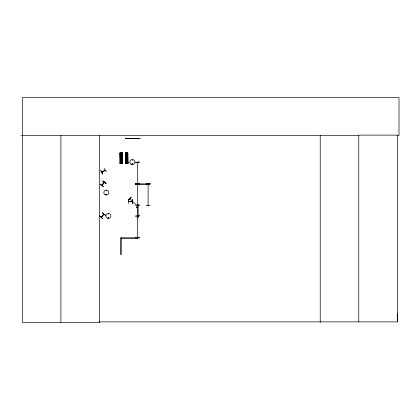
<?xml version="1.0" encoding="UTF-8"?>
<svg xmlns="http://www.w3.org/2000/svg" width="420" height="420" viewBox="0 0 420 420"><rect width="100%" height="100%" fill="white"/><g stroke="black" fill="none" stroke-linecap="round" stroke-linejoin="round"><path stroke-width="0.63" d="M397.036 135.55L399 135.55L399 97.681L22.355 97.681L22.355 322.319L99.519 322.319L99.467 321.877L397.325 321.877L397.383 313.756M137.44 162.419L137.456 162.761M137.44 205.265L137.44 205.543M148.134 184.018L148.134 184.464L148.271 184.018M148.092 205.107L148.134 205.511M106.607 194.507C106.123 193.526 106.008 195.19 106.549 194.554M106.691 194.528C106.113 193.027 105.735 195.736 106.733 194.434M108.014 217.817C109.022 216.521 108.612 219.219 108.055 217.723M108.644 217.817C107.888 218.699 108.397 216.783 108.638 217.954M132.269 159.962L132.5 160.193L132.237 159.847M131.954 164C132.967 162.703 132.557 165.401 131.995 163.905M132.074 164C132.793 163.175 132.468 164.813 132.111 164.062M101.903 172.279L102.155 171.943M105.268 170.242L101.85 172.294M137.645 162.697L137.645 162.419M137.461 205.265L137.482 205.585L137.666 184.217M137.639 183.771L137.618 183.383M137.482 184.175L137.645 184.496M137.645 205.543L137.645 205.265M137.645 216.442L137.645 216.09L137.445 216.442M148.286 184.406L148.134 184.06L148.092 205.427M101.262 217.203L101.661 216.983M121.375 163.49L121.123 163.06M129.927 198.776L137.608 206.231M106.134 194.318L106.171 194.607M108.213 213.749L108.559 214.011L108.26 213.717M137.487 216.526L137.482 216.122L137.466 216.442M104.407 182.338L101.845 185.267L104.339 182.17M103.908 214.168L101.299 217.124M103.541 214.4L103.766 214.121L101.288 217.172M128.431 201.369L128.825 201.359M104.428 182.348L101.929 185.414L104.444 182.259M101.777 172.179L105.205 170.084L104.885 170.258M106.186 190.323L106.454 190.664L106.244 190.302M108.717 217.996L108.308 218.164M106.092 183.298L102.827 180.957L106.082 183.314M103.436 186.601L100.18 184.244M102.291 212.867L105.441 215.355M101.393 217.329L103.945 214.195M128.515 201.348L132.436 201.348L132.085 201.348M128.489 201.527L132.395 201.359M128.525 200.088L131.297 197.179L128.546 200.109M137.624 184.537L137.645 184.217M121.338 163.475L121.186 163.501M100.769 170.525L102.685 174.053M105.305 170.237L101.903 172.305M102.669 174.064L100.758 170.525M106.286 171.859L104.239 168.404M148.271 205.506L148.271 205.102M125.533 152.78L127.853 152.749L127.922 163.616M120.125 153.883L122.131 153.862M125.701 153.883L127.706 153.862M120.13 154.618L122.141 154.597M125.706 154.618L127.712 154.597M120.146 155.72L122.152 155.699M125.717 155.72L127.727 155.699M120.152 156.702L122.157 156.681M125.727 156.702L127.733 156.681M120.162 157.804L122.173 157.784M125.738 157.804L127.748 157.784M120.22 162.54L122.225 162.514M125.79 162.54L127.801 162.514M119.889 162.86L122.561 162.829M119.889 162.944L122.561 162.913M125.459 162.86L128.137 162.829M121.065 163.034L121.38 163.028M125.465 162.944L128.137 162.913M121.065 163.049L121.38 163.044M126.641 163.034L126.956 163.044M126.961 163.501L126.646 163.506L126.95 163.49L126.698 163.06M122.393 163.616L120.073 163.653L119.957 152.78L122.278 152.749L122.346 163.616M127.969 163.616L125.648 163.653L125.58 152.78M135.544 162.32L139.561 162.099L135.544 162.351M135.544 183.871L139.561 183.813L139.561 184.123L135.544 184.149L135.544 183.839M150.208 183.803L146.197 184.028L150.208 183.782M135.544 183.923L139.561 183.918M135.55 184.044L139.561 184.039M146.197 184.002L150.208 183.976M146.197 205.532L150.208 205.553M135.544 205.648L139.561 205.669M137.471 237.515L137.645 237.211M135.544 237.641L139.561 237.615M135.55 237.788L139.561 237.783M21 135.707L22.355 135.702M22.355 135.55L358.774 135.55M125.475 138.353L129.512 138.353L129.097 138.353M130.736 138.353L134.773 138.353M125.475 138.395L140.059 138.353L136.017 138.395M129.092 138.458L131.045 138.458M134.374 138.458L136.327 138.458M128.41 201.553L132.447 201.553M128.431 203.448L128.378 199.432M121.249 238.56L138.002 238.56L138.002 237.778L120.467 237.778L120.467 254.531L121.249 254.531L121.249 237.778M137.45 206.33L137.597 206.204M102.848 180.936L105.987 183.43M100.275 184.128L103.42 186.622M102.417 212.704L105.536 215.24M148.291 184.102L148.276 184.422M137.44 183.745L137.482 162.377M137.44 237.489L137.482 216.122M127.544 152.749L127.654 163.622M127.58 163.622L127.449 152.749L127.454 156.587M127.465 157.868L127.528 163.622M127.281 152.754L127.418 163.622M127.197 152.754L127.234 156.592M127.249 157.868L127.307 162.986M127.145 152.754L127.197 156.592M127.213 157.868L127.255 162.986M127.113 163.627L126.504 163.632M126.236 153.416L126.278 156.608M126.194 153.416L126.231 156.613M126.058 152.775L126.215 163.648M125.979 153.416L126.011 156.613M125.937 153.416L125.963 156.613M125.843 153.416L125.89 156.613M125.89 157.894L125.963 163.648M125.706 152.78L125.827 163.648L125.685 152.78M122.236 163.622L122.115 152.749L122.215 163.622M121.968 152.749L122.078 163.622M121.916 156.587L121.884 152.749L121.879 156.587M121.942 157.868L121.989 162.981M121.889 157.868L121.947 162.981M121.706 152.754L121.863 163.622M121.664 156.592L121.621 152.754L121.611 156.592M121.674 157.868L121.732 162.986M121.637 157.868L121.679 162.986M121.538 163.627L120.929 163.632M120.666 153.41L120.692 156.613L120.619 153.416M120.524 152.775L120.619 163.648M120.362 153.416L120.435 156.613M120.451 157.894L120.467 163.007L120.272 152.775L120.383 163.637M137.482 183.424L137.482 183.787M137.482 237.169L137.482 237.531M397.325 321.877L397.325 135.114L358.774 135.114L358.774 321.877M320.219 135.55L320.219 322.319M140.012 138.395L139.645 138.353M136.437 138.353L136.07 138.442M134.752 138.442L134.358 138.353M132.652 203.448L132.447 199.432L132.5 203.448M131.155 138.353L130.809 138.442M125.89 138.353L125.517 138.395M99.461 135.55L99.519 322.319M60.91 135.55L60.91 322.319M120.729 157.133C121.296 158.828 122.042 155.915 120.729 157.133M126.305 157.133C126.866 158.828 127.617 155.915 126.305 157.133M99.761 215.98L102.732 218.684L99.739 216.001M138.994 204.876L136.227 207.785L138.973 204.86M139.561 215.843L135.544 216.09L139.561 215.843M149.447 183.86L136.064 183.86L136.064 184.643L149.447 184.643L149.447 183.86M138.117 204.566L137.34 204.566L137.34 217.948L138.117 217.948L138.117 204.566M127.827 163.616L127.712 152.749L127.811 163.622M126.336 163.002L126.294 157.889L126.299 163.007M126.089 163.648L126.026 157.894L126.037 163.648M120.761 163.002L120.719 157.889L120.724 163.007M120.251 163.648L120.11 152.78L120.209 163.648M107.153 218.106A2.499 2.499 0 0 0 110.901 215.938A2.499 2.499 0 0 0 107.153 213.775A2.499 2.499 0 0 0 107.153 218.106M131.077 164.32A2.541 2.541 0 0 0 134.883 162.12A2.541 2.541 0 0 0 131.077 159.925A2.541 2.541 0 0 0 131.077 164.32M105.095 194.717A2.494 2.494 0 0 0 108.838 192.559A2.494 2.494 0 0 0 105.095 190.402A2.494 2.494 0 0 0 105.095 194.717"/></g></svg>
